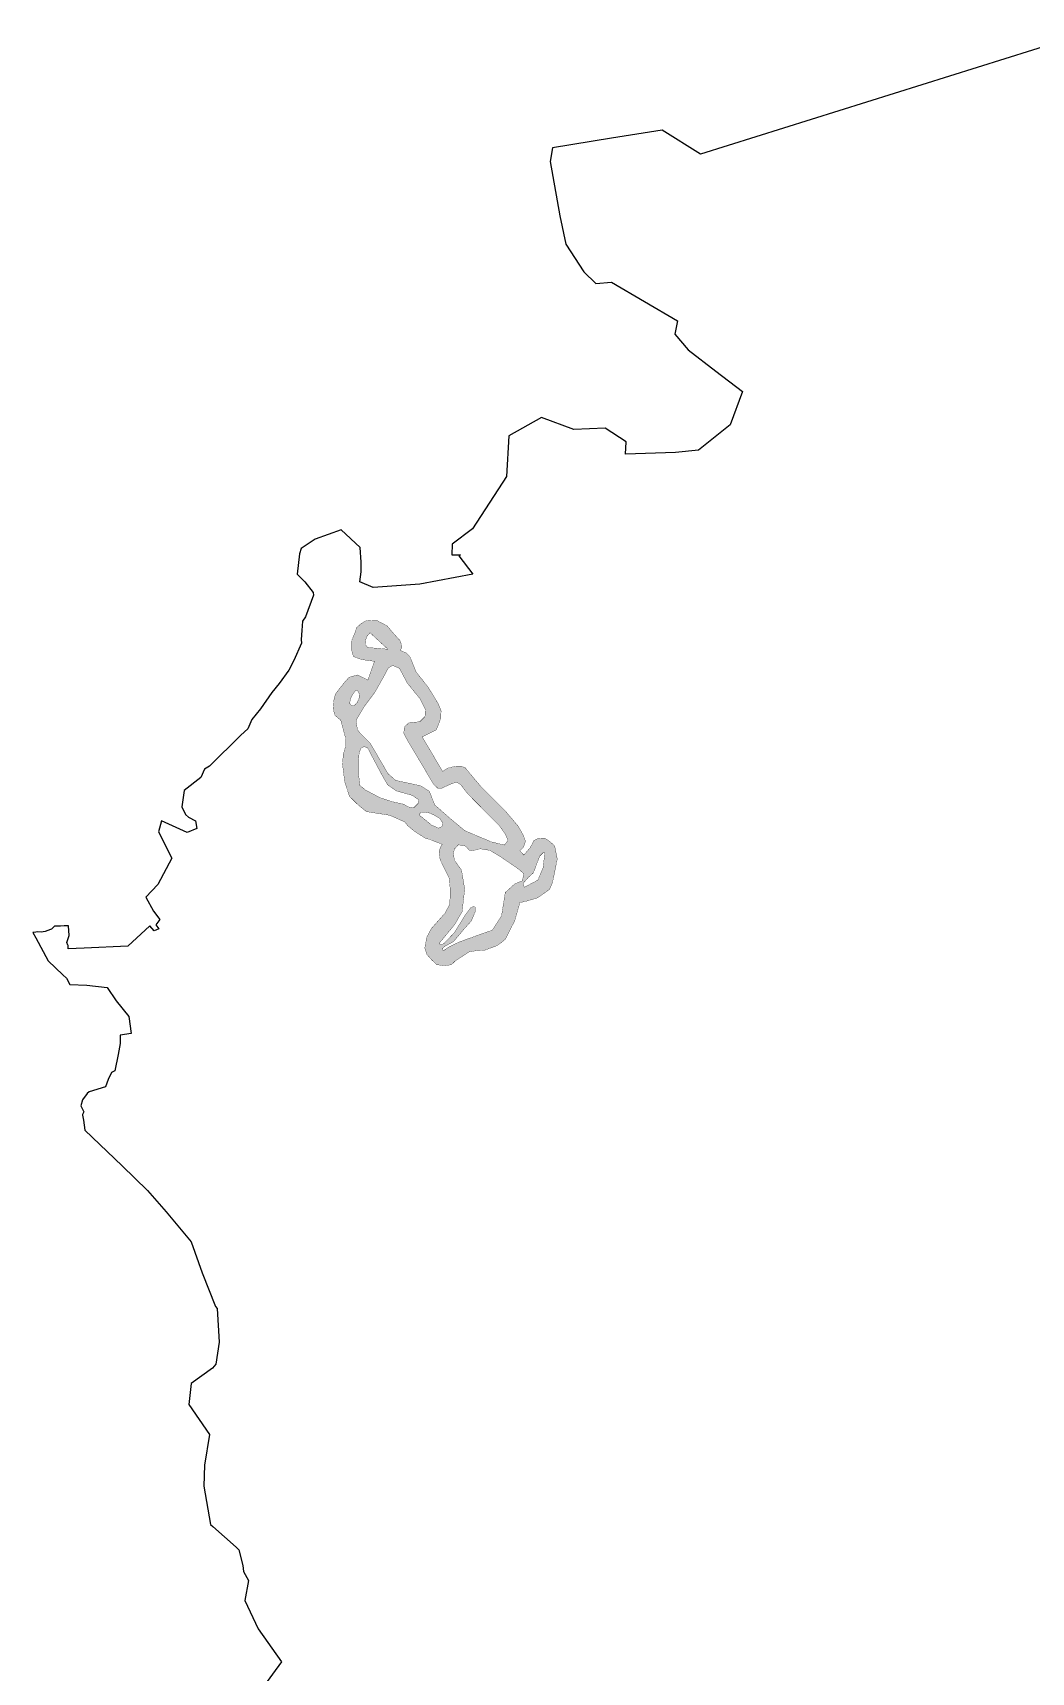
# Model space of a CAD drawing. Header units: metres. Extents: x 319750 to 415268, y 1725605 to 1842937.
# Drawn here: x 319750 to 323176, y 1827046 to 1832672 of the extents above; entities that cross this region are included whole.
import ezdxf

# ---------------------------------------------------------------- set-up
doc = ezdxf.new("R2010")
doc.units = ezdxf.units.M
doc.header["$MEASUREMENT"] = 0
doc.layers.add('DISTRICT BOUNDRY', color=86, linetype='Continuous')
doc.layers.add('MANGROOVES BUFFER ZONE', color=120, linetype='Continuous')

msp = doc.modelspace()

# ---------------------------------------------------------------- hatches: boundary and pattern name
at = {"layer": 'MANGROOVES BUFFER ZONE'}
h = msp.add_hatch(dxfattribs=at)
h.set_pattern_fill('GRASS', color=256, scale=5)
h.paths.add_polyline_path([(321112.1, 1830268.3), (321134.1, 1830279.5), (321142.6, 1830299.3), (321149.9, 1830319.6), (321150.9, 1830345), (321141.4, 1830368.8), (321106.8, 1830425.8), (321065.3, 1830478.1), (321043.6, 1830531.9), (321032.5, 1830542.9), (321011, 1830552.2), (321016.4, 1830563.1), (321011.7, 1830584), (320988.2, 1830610), (320965.3, 1830636.8), (320930.9, 1830654.9), (320908.8, 1830655.6), (320891.2, 1830653.2), (320874.9, 1830642.9), (320861, 1830630.6), (320855.9, 1830614), (320844.1, 1830586.2), (320843.3, 1830555.7), (320850, 1830531.2), (320878.9, 1830520.8), (320922.4, 1830514.9), (320899.7, 1830450.6), (320886, 1830457.6), (320863.4, 1830468.2), (320834.6, 1830459.8), (320817.7, 1830440.4), (320788.4, 1830402.9), (320782.9, 1830381.1), (320780.6, 1830351.7), (320786.5, 1830329.5), (320806.7, 1830312.8), (320824.2, 1830247.7), (320823.8, 1830224.6), (320815.4, 1830196.2), (320812.8, 1830161.4), (320820.2, 1830102), (320836.4, 1830051.6), (320865.9, 1830022.5), (320894.5, 1829999.1), (320975.2, 1829986.5), (321026.4, 1829963.4), (321036.8, 1829950.4), (321060.2, 1829931.1), (321095.9, 1829908.6), (321117.2, 1829901.6), (321154.8, 1829886.8), (321148.8, 1829877.2), (321143.9, 1829861.7), (321147.7, 1829833.9), (321178.7, 1829770.6), (321182, 1829735.1), (321181.7, 1829703.1), (321180.5, 1829681), (321164.3, 1829650.4), (321117.3, 1829597.5), (321102, 1829568.7), (321094.9, 1829530.9), (321102.5, 1829508.4), (321119.7, 1829489.3), (321136.3, 1829473.9), (321160.5, 1829470.4), (321185.9, 1829473.5), (321199.7, 1829486.8), (321247.1, 1829517.7), (321274.9, 1829522.3), (321301.6, 1829523.9), (321341.7, 1829538.6), (321356.5, 1829548.9), (321371.6, 1829561.7), (321385.8, 1829589.6), (321403.4, 1829624), (321421.5, 1829687.2), (321438.8, 1829690.4), (321482.1, 1829703.2), (321522.8, 1829731.8), (321533.4, 1829756.3), (321549.6, 1829836.4), (321540.5, 1829881.6), (321522.1, 1829898), (321505.9, 1829908.3), (321484.1, 1829907), (321469.8, 1829900.2), (321456.1, 1829874.7), (321435, 1829850), (321420.9, 1829864.6), (321433.7, 1829877.4), (321440.5, 1829897.7), (321432.8, 1829918.3), (321415.5, 1829949.2), (321373.1, 1829999.1), (321287.6, 1830084.9), (321246.3, 1830134.1), (321234.5, 1830149.2), (321219.3, 1830155.4), (321197.9, 1830154.4), (321174.2, 1830148.5), (321156.1, 1830137.2), (321086.1, 1830255.6)])
h.paths.add_polyline_path([(321125, 1830093.3), (321139.4, 1830079.4), (321153.9, 1830079.4), (321180.7, 1830092.3), (321203.1, 1830100.3), (321217.1, 1830092.8), (321242.6, 1830059.9), (321351, 1829950.5), (321371, 1829922.2), (321379.9, 1829902.3), (321376.9, 1829895.8), (321368.5, 1829884.4), (321323.2, 1829895.3), (321232.6, 1829933.6), (321183.4, 1829974.4), (321129.1, 1830022.1), (321110.7, 1830068.9), (321080.8, 1830087.8), (320994.6, 1830106.4), (320968.2, 1830130.2), (320908.5, 1830232.7), (320874.7, 1830266.5), (320863.7, 1830281.4), (320859.2, 1830312.2), (320887.6, 1830360.2), (320923.4, 1830407.9), (320954.3, 1830462.6), (320970.2, 1830492.5), (320984.6, 1830500.9), (321008, 1830491), (321034.9, 1830440.3), (321079.2, 1830385.6), (321097.1, 1830349.7), (321095.6, 1830325.4), (321077.7, 1830307.5), (321040.4, 1830304), (321025, 1830290.1), (321023, 1830267.7), (321034.9, 1830244.8)], flags=16)
h.paths.add_polyline_path([(320943.6, 1830132.8), (320967.2, 1830091.3), (320997, 1830070.3), (321052.7, 1830054.6), (321072.5, 1830040.7), (321074, 1830029.4), (321057.1, 1830012.2), (321037.9, 1830015.3), (321023.1, 1830024.4), (320979.4, 1830034.1), (320939.8, 1830047.7), (320891.7, 1830073.1), (320872.3, 1830088.8), (320867.2, 1830132.6), (320867.5, 1830173.7), (320869.7, 1830199.8), (320875.4, 1830216.1), (320887.3, 1830222.4), (320899.3, 1830217.1)], flags=16)
h.paths.add_polyline_path([(320863.7, 1830374.9), (320853.8, 1830363.4), (320844.3, 1830362), (320837.5, 1830370.1), (320839.5, 1830385.8), (320847.4, 1830401), (320858.9, 1830416.8), (320866.6, 1830411.5), (320870.6, 1830402.2), (320869.6, 1830388.3)], flags=16)
h.paths.add_polyline_path([(321090.8, 1829997.4), (321109, 1829995), (321125.5, 1829987.8), (321146.3, 1829976), (321156.4, 1829960.4), (321155.1, 1829948.1), (321142.5, 1829942.4), (321118.8, 1829952.4), (321077.7, 1829986), (321078.5, 1829993.1), (321083.6, 1829996.6)], flags=16)
h.paths.add_polyline_path([(320968.4, 1830556.3), (320898.3, 1830562.4), (320892.2, 1830571.5), (320891.7, 1830585.7), (320895.3, 1830598.9), (320907, 1830613.1)], flags=16)
h.paths.add_polyline_path([(321210.1, 1829885.3), (321234.8, 1829880.8), (321247.2, 1829867), (321260, 1829865.1), (321285.7, 1829871.5), (321319.3, 1829866), (321358.3, 1829841.9), (321417.6, 1829801.4), (321435.4, 1829785.6), (321428.9, 1829761.4), (321403.7, 1829751), (321371.1, 1829721.4), (321358.3, 1829641.2), (321326.7, 1829592.4), (321283.2, 1829577.1), (321213.6, 1829551.9), (321179.5, 1829535.6), (321158.3, 1829521.3), (321154.3, 1829528.7), (321164.2, 1829537.1), (321193.4, 1829552.9), (321229.9, 1829596.3), (321255.1, 1829624.5), (321268.4, 1829656.5), (321267.4, 1829671.8), (321262, 1829673.8), (321252.6, 1829669.4), (321234.8, 1829645.7), (321196.3, 1829583.5), (321172.6, 1829558.8), (321159.8, 1829545.5), (321149.9, 1829542), (321144.5, 1829545.5), (321147.5, 1829550.9), (321197.3, 1829611.2), (321223, 1829655.6), (321231.9, 1829733.1), (321221, 1829798.7), (321196.3, 1829832.5), (321193.4, 1829855.7), (321196.3, 1829870)], flags=16)
h.paths.add_polyline_path([(321500.2, 1829857.3), (321507.1, 1829858.8), (321500.7, 1829805.8), (321482.9, 1829764.2), (321436.3, 1829739.5), (321432.8, 1829749.4), (321432.8, 1829753.8), (321450.2, 1829773.2), (321466.5, 1829788), (321471.5, 1829798.9), (321478.4, 1829818.2), (321489.8, 1829846.9)], flags=16)

# ---------------------------------------------------------------- linework, layer by layer
at = {"layer": 'DISTRICT BOUNDRY'}
msp.add_polyline3d([(323369.7, 1832671.7, 0), (322041.1, 1832254.8, 0), (321909.2, 1832337.2, 0), (321735.2, 1832309.6, 0), (321532.7, 1832276.4, 0), (321524.9, 1832229.7, 0), (321558.7, 1832043.5, 0), (321578.7, 1831946.9, 0), (321641.1, 1831851.6, 0), (321681.7, 1831811.3, 0), (321735.4, 1831815.5, 0), (321962.5, 1831683.3, 0), (321953.3, 1831637.3, 0), (321998.6, 1831583.9, 0), (322093.3, 1831510.5, 0), (322184.9, 1831440.6, 0), (322142.5, 1831326.4, 0), (322033.7, 1831239.6, 0), (321955.2, 1831231.9, 0), (321784, 1831225.7, 0), (321785.4, 1831268, 0), (321713.3, 1831315.2, 0), (321606.4, 1831310.4, 0), (321496, 1831351.4, 0), (321383.2, 1831288.4, 0), (321375.3, 1831149.2, 0), (321258.2, 1830969.2, 0), (321188.4, 1830916.5, 0), (321187.3, 1830880.2, 0), (321217.6, 1830880.6, 0), (321211.5, 1830876.4, 0), (321260.1, 1830813.8, 0), (321077.7, 1830779.6, 0), (320918, 1830768.7, 0), (320871.6, 1830787.8, 0), (320876.5, 1830821.8, 0), (320876.3, 1830855.3, 0), (320873.6, 1830905.9, 0), (320808.6, 1830965.5, 0), (320718.9, 1830934.1, 0), (320671, 1830901.6, 0), (320665, 1830884.1, 0), (320656.9, 1830814.4, 0), (320683.1, 1830787.3, 0), (320711.8, 1830751.4, 0), (320713.4, 1830742.2, 0), (320685.5, 1830667.9, 0), (320675.9, 1830652.2, 0), (320672.9, 1830621, 0), (320670.9, 1830589.5, 0), (320671.7, 1830576.6, 0), (320645.9, 1830517.8, 0), (320628.7, 1830484.3, 0), (320595, 1830439.2, 0), (320570.4, 1830407.9, 0), (320531.8, 1830351.9, 0), (320501.4, 1830315.2, 0), (320487.5, 1830283.6, 0), (320464.2, 1830261.9, 0), (320356.4, 1830154.6, 0), (320339, 1830144.3, 0), (320326.2, 1830115.6, 0), (320268.9, 1830071.8, 0), (320261.7, 1830015.7, 0), (320273.9, 1829989.5, 0), (320284.6, 1829980.2, 0), (320308.6, 1829967, 0), (320313, 1829941.5, 0), (320279.6, 1829927, 0), (320191.5, 1829967.1, 0), (320181.5, 1829929.7, 0), (320226.9, 1829839.7, 0), (320178.9, 1829749.5, 0), (320137.7, 1829705.9, 0), (320164, 1829657.9, 0), (320186.1, 1829628.6, 0), (320172.4, 1829611.1, 0), (320182.4, 1829596.8, 0), (320166.4, 1829589.9, 0), (320151.7, 1829607.2, 0), (320076.2, 1829537.8, 0), (319926.5, 1829531, 0), (319871.4, 1829528.1, 0), (319871, 1829539.2, 0), (319870.3, 1829540.9, 0), (319866.4, 1829549.8, 0), (319875.4, 1829574.2, 0), (319872.9, 1829607, 0), (319857.9, 1829606.7, 0), (319844.6, 1829606.4, 0), (319824.4, 1829606, 0), (319814.4, 1829596.2, 0), (319810.9, 1829594.8, 0), (319792.5, 1829587.4, 0), (319779, 1829585.5, 0), (319765.2, 1829586.1, 0), (319760.7, 1829585.6, 0), (319750.1, 1829584.5, 0), (319760.4, 1829566, 0), (319803.2, 1829487.2, 0), (319853.7, 1829438.6, 0), (319865.2, 1829427.8, 0), (319877, 1829406.2, 0), (319935.2, 1829403, 0), (320005.8, 1829395.9, 0), (320035.7, 1829349.9, 0), (320079.5, 1829296.1, 0), (320088, 1829238.2, 0), (320049.4, 1829231.7, 0), (320049.9, 1829203.9, 0), (320043.3, 1829165.3, 0), (320031.1, 1829109.1, 0), (320019.8, 1829104.2, 0), (320008.7, 1829079.6, 0), (319999.6, 1829054.4, 0), (319943.6, 1829037.5, 0), (319936.5, 1829032.3, 0), (319920.7, 1829010.5, 0), (319915.3, 1828989.3, 0), (319924.7, 1828968.6, 0), (319920.3, 1828960, 0), (319920.9, 1828957, 0), (319924, 1828940.8, 0), (319928.4, 1828906, 0), (320056.4, 1828783.9, 0), (320143.9, 1828699.3, 0), (320207.5, 1828625.3, 0), (320293.1, 1828522.7, 0), (320330.9, 1828416.9, 0), (320377, 1828301.1, 0), (320382.6, 1828294, 0), (320390, 1828178.2, 0), (320378, 1828103, 0), (320366.4, 1828089.3, 0), (320293.8, 1828036.6, 0), (320285.2, 1827964.8, 0), (320356.3, 1827862, 0), (320339, 1827756.1, 0), (320337.3, 1827684.2, 0), (320359.4, 1827553.3, 0), (320367.3, 1827546.4, 0), (320448.1, 1827474.8, 0), (320456.9, 1827466.3, 0), (320471, 1827412, 0), (320473, 1827392, 0), (320490.4, 1827360.1, 0), (320478.1, 1827292.4, 0), (320522.9, 1827194.7, 0), (320603.6, 1827081.4, 0), (320501.4, 1826941.7, 0)], dxfattribs=at)
at = {"layer": 'MANGROOVES BUFFER ZONE', "const_width": 1, "flags": 128}
msp.add_lwpolyline([(320861, 1830630.6), (320874.9, 1830642.9), (320891.2, 1830653.2), (320908.8, 1830655.6), (320930.9, 1830654.9), (320965.3, 1830636.8), (320988.2, 1830610), (321011.7, 1830584), (321016.4, 1830563.1), (321011, 1830552.2), (321032.5, 1830542.9), (321043.6, 1830531.9), (321065.3, 1830478.1), (321106.8, 1830425.8), (321141.4, 1830368.8), (321150.9, 1830345), (321149.9, 1830319.6), (321142.6, 1830299.3), (321134.1, 1830279.5), (321112.1, 1830268.3), (321086.1, 1830255.6), (321156.1, 1830137.2), (321174.2, 1830148.5), (321197.9, 1830154.4), (321219.3, 1830155.4), (321234.5, 1830149.2), (321246.3, 1830134.1), (321287.6, 1830084.9), (321373.1, 1829999.1), (321415.5, 1829949.2), (321432.8, 1829918.3), (321440.5, 1829897.7), (321433.7, 1829877.4), (321420.9, 1829864.6), (321435, 1829850), (321456.1, 1829874.7), (321469.8, 1829900.2), (321484.1, 1829907), (321505.9, 1829908.3), (321522.1, 1829898), (321540.5, 1829881.6), (321549.6, 1829836.4), (321533.4, 1829756.3), (321522.8, 1829731.8), (321482.1, 1829703.2), (321438.8, 1829690.4), (321421.5, 1829687.2), (321403.4, 1829624), (321385.8, 1829589.6), (321371.6, 1829561.7), (321356.5, 1829548.9), (321341.7, 1829538.6), (321301.6, 1829523.9), (321274.9, 1829522.3), (321247.1, 1829517.7), (321199.7, 1829486.8), (321185.9, 1829473.5), (321160.5, 1829470.4), (321136.3, 1829473.9), (321119.7, 1829489.3), (321102.5, 1829508.4), (321094.9, 1829530.9), (321102, 1829568.7), (321117.3, 1829597.5), (321164.3, 1829650.4), (321180.5, 1829681), (321181.7, 1829703.1), (321182, 1829735.1), (321178.7, 1829770.6), (321147.7, 1829833.9), (321143.9, 1829861.7), (321148.8, 1829877.2), (321154.8, 1829886.8), (321117.2, 1829901.6), (321095.9, 1829908.6), (321060.2, 1829931.1), (321036.8, 1829950.4), (321026.4, 1829963.4), (320975.2, 1829986.5), (320894.5, 1829999.1), (320865.9, 1830022.5), (320836.4, 1830051.6), (320820.2, 1830102), (320812.8, 1830161.4), (320815.4, 1830196.2), (320823.8, 1830224.6), (320824.2, 1830247.7), (320806.7, 1830312.8), (320786.5, 1830329.5), (320780.6, 1830351.7), (320782.9, 1830381.1), (320788.4, 1830402.9), (320817.7, 1830440.4), (320834.6, 1830459.8), (320863.4, 1830468.2), (320886, 1830457.6), (320899.7, 1830450.6), (320922.4, 1830514.9), (320878.9, 1830520.8), (320850, 1830531.2), (320843.3, 1830555.7), (320844.1, 1830586.2), (320855.9, 1830614)], close=True, dxfattribs=at)
at = {"layer": 'MANGROOVES BUFFER ZONE', "const_width": 1}
for points in [[(320907, 1830613.1), (320968.4, 1830556.3), (320898.3, 1830562.4), (320892.2, 1830571.5), (320891.7, 1830585.7), (320895.3, 1830598.9)], [(321242.6, 1830059.9), (321351, 1829950.5), (321371, 1829922.2), (321379.9, 1829902.3), (321376.9, 1829895.8), (321368.5, 1829884.4), (321323.2, 1829895.3), (321232.6, 1829933.6), (321183.4, 1829974.4), (321129.1, 1830022.1), (321110.7, 1830068.9), (321080.8, 1830087.8), (320994.6, 1830106.4), (320968.2, 1830130.2), (320908.5, 1830232.7), (320874.7, 1830266.5), (320863.7, 1830281.4), (320859.2, 1830312.2), (320887.6, 1830360.2), (320923.4, 1830407.9), (320954.3, 1830462.6), (320970.2, 1830492.5), (320984.6, 1830500.9), (321008, 1830491), (321034.9, 1830440.3), (321079.2, 1830385.6), (321097.1, 1830349.7), (321095.6, 1830325.4), (321077.7, 1830307.5), (321040.4, 1830304), (321025, 1830290.1), (321023, 1830267.7), (321034.9, 1830244.8), (321125, 1830093.3), (321139.4, 1830079.4), (321153.9, 1830079.4), (321180.7, 1830092.3), (321203.1, 1830100.3), (321217.1, 1830092.8)], [(320858.9, 1830416.8), (320847.4, 1830401), (320839.5, 1830385.8), (320837.5, 1830370.1), (320844.3, 1830362), (320853.8, 1830363.4), (320863.7, 1830374.9), (320869.6, 1830388.3), (320870.6, 1830402.2), (320866.6, 1830411.5)], [(320872.3, 1830088.8), (320891.7, 1830073.1), (320939.8, 1830047.7), (320979.4, 1830034.1), (321023.1, 1830024.4), (321037.9, 1830015.3), (321057.1, 1830012.2), (321074, 1830029.4), (321072.5, 1830040.7), (321052.7, 1830054.6), (320997, 1830070.3), (320967.2, 1830091.3), (320943.6, 1830132.8), (320899.3, 1830217.1), (320887.3, 1830222.4), (320875.4, 1830216.1), (320869.7, 1830199.8), (320867.5, 1830173.7), (320867.2, 1830132.6)], [(321077.7, 1829986), (321118.8, 1829952.4), (321142.5, 1829942.4), (321155.1, 1829948.1), (321156.4, 1829960.4), (321146.3, 1829976), (321125.5, 1829987.8), (321109, 1829995), (321090.8, 1829997.4), (321083.6, 1829996.6), (321078.5, 1829993.1)], [(321147.5, 1829550.9), (321197.3, 1829611.2), (321223, 1829655.6), (321231.9, 1829733.1), (321221, 1829798.7), (321196.3, 1829832.5), (321193.4, 1829855.7), (321196.3, 1829870), (321210.1, 1829885.3), (321234.8, 1829880.8), (321247.2, 1829867), (321260, 1829865.1), (321285.7, 1829871.5), (321319.3, 1829866), (321358.3, 1829841.9), (321417.6, 1829801.4), (321435.4, 1829785.6), (321428.9, 1829761.4), (321403.7, 1829751), (321371.1, 1829721.4), (321358.3, 1829641.2), (321326.7, 1829592.4), (321283.2, 1829577.1), (321213.6, 1829551.9), (321179.5, 1829535.6), (321158.3, 1829521.3), (321154.3, 1829528.7), (321164.2, 1829537.1), (321193.4, 1829552.9), (321229.9, 1829596.3), (321255.1, 1829624.5), (321268.4, 1829656.5), (321267.4, 1829671.8), (321262, 1829673.8), (321252.6, 1829669.4), (321234.8, 1829645.7), (321196.3, 1829583.5), (321172.6, 1829558.8), (321159.8, 1829545.5), (321149.9, 1829542), (321144.5, 1829545.5)], [(321436.3, 1829739.5), (321482.9, 1829764.2), (321500.7, 1829805.8), (321507.1, 1829858.8), (321500.2, 1829857.3), (321489.8, 1829846.9), (321478.4, 1829818.2), (321471.5, 1829798.9), (321466.5, 1829788), (321450.2, 1829773.2), (321432.8, 1829753.8), (321432.8, 1829749.4)]]:
    msp.add_lwpolyline(points, close=True, dxfattribs=at)

doc.saveas('drawing.dxf')
